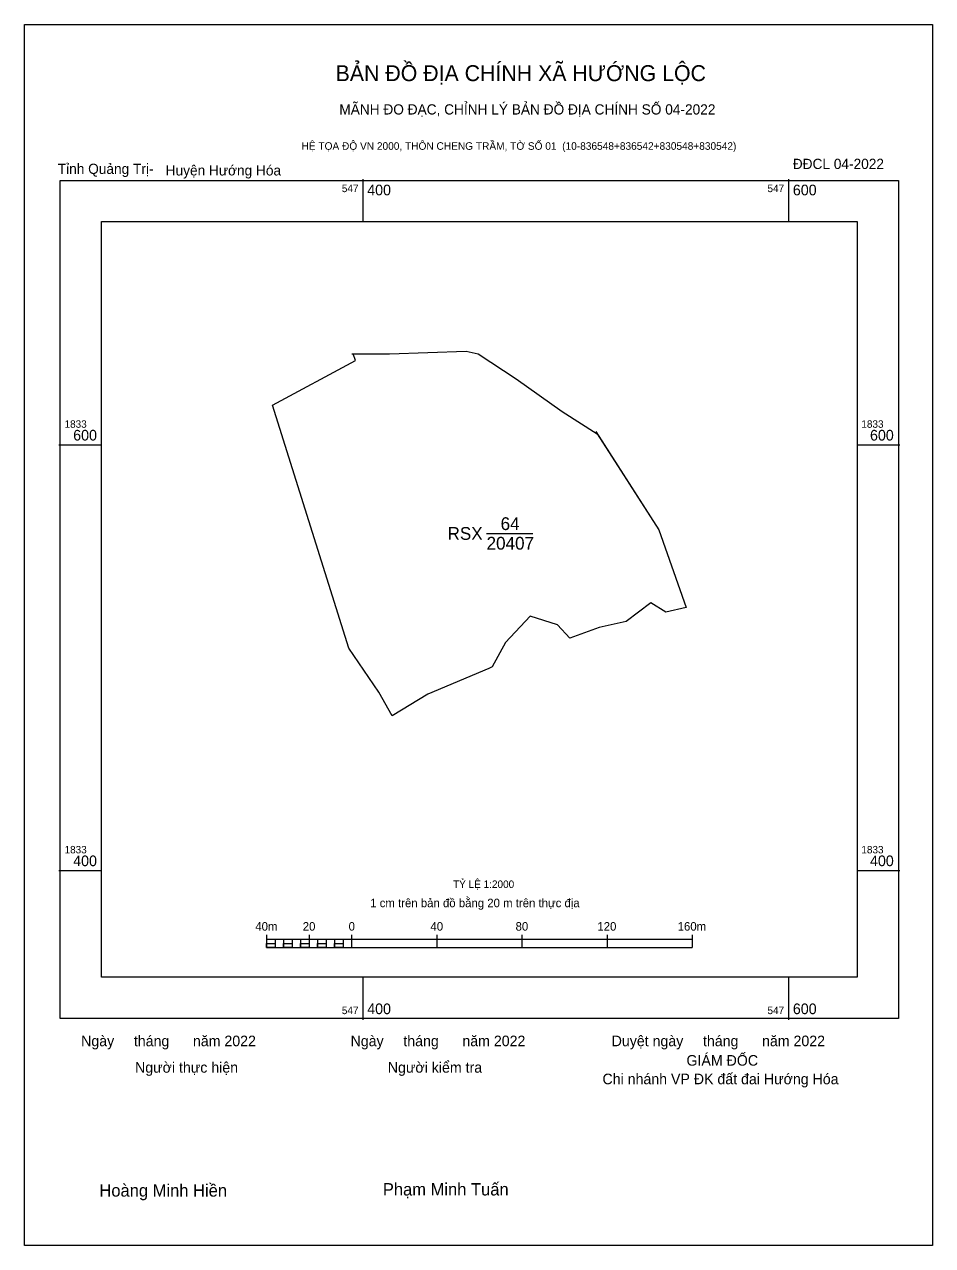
# Model space of a CAD drawing. Extents: x 545595 to 547668, y 1831233 to 1833798.
# Drawn here: x 547241 to 547668, y 1833224 to 1833798 of the extents above; entities that cross this region are included whole.
import ezdxf

# ---------------------------------------------------------------- set-up
doc = ezdxf.new("R2010")
doc.units = 0
for name, color, linetype in [('Level 10', 7, 'Continuous'), ('Level 12', 7, 'Continuous'), ('Level 13', 7, 'Continuous'), ('Level 15', 7, 'Continuous'), ('Level 29', 7, 'Continuous'), ('Level 6', 7, 'Continuous'), ('Level 62', 7, 'Continuous'), ('Level 63', 7, 'Continuous'), ('Level 9', 7, 'Continuous')]:
    doc.layers.add(name, color=color, linetype=linetype)

msp = doc.modelspace()

# ---------------------------------------------------------------- linework, layer by layer
at = {"layer": 'Level 10'}
msp.add_lwpolyline([(547454.2, 1833642.8), (547472.01, 1833630.99), (547493.65, 1833615.69), (547510.07, 1833605.17), (547539.03, 1833560.1), (547551.79, 1833523.5), (547542.27, 1833521.31), (547535.18, 1833525.8), (547523.64, 1833517.03), (547511.04, 1833514.14), (547497.17, 1833509.11), (547491.46, 1833515.39), (547478.51, 1833519.44), (547466.89, 1833507.16), (547460.68, 1833495.61), (547459.06, 1833494.93), (547430.46, 1833482.82), (547413.76, 1833472.61), (547407.47, 1833483.82), (547393.39, 1833504.5), (547357.55, 1833618.62), (547396.56, 1833639.57), (547395.33, 1833642.73), (547412.49, 1833642.73), (547448.45, 1833644.06)], close=True, dxfattribs=at)
at = {"layer": 'Level 12'}
msp.add_lwpolyline([(547394.77, 1833642.73), (547395.33, 1833642.73)], dxfattribs=at)
at = {"layer": 'Level 13'}
msp.add_line((547458.06, 1833558.34), (547479.84, 1833558.34), dxfattribs=at)
at = {"layer": 'Level 15'}
msp.add_lwpolyline([(547240.92, 1833797.54), (547667.64, 1833797.54), (547667.64, 1833223.7), (547240.92, 1833223.7)], close=True, dxfattribs=at)
at = {"layer": 'Level 29'}
msp.add_lwpolyline([(547509.4, 1833606.22), (547539.03, 1833560.1), (547551.79, 1833523.5)], dxfattribs=at)
at = {"layer": 'Level 62'}
msp.add_lwpolyline([(547277.16, 1833704.85), (547632.18, 1833704.85), (547632.18, 1833349.83), (547277.16, 1833349.83)], close=True, dxfattribs=at)
at = {"layer": 'Level 63'}
for p, q in [((547400, 1833724.85), (547400, 1833704.85)), ((547600, 1833724.85), (547600, 1833704.85)), ((547257.16, 1833600), (547277.16, 1833600)), ((547632.18, 1833600), (547652.18, 1833600)), ((547257.16, 1833400), (547277.16, 1833400)), ((547632.18, 1833400), (547652.18, 1833400)), ((547354.67, 1833369.7), (547354.67, 1833363.7)), ((547374.67, 1833369.7), (547374.67, 1833363.7)), ((547394.67, 1833369.7), (547394.67, 1833363.7)), ((547434.67, 1833369.7), (547434.67, 1833363.7)), ((547474.67, 1833369.7), (547474.67, 1833363.7)), ((547514.67, 1833369.7), (547514.67, 1833363.7)), ((547554.67, 1833369.7), (547554.67, 1833363.7)), ((547354.67, 1833367.7), (547554.67, 1833367.7)), ((547354.67, 1833363.7), (547554.67, 1833363.7)), ((547358.67, 1833367.7), (547358.67, 1833363.7)), ((547362.67, 1833367.7), (547362.67, 1833363.7)), ((547366.67, 1833367.7), (547366.67, 1833363.7)), ((547370.67, 1833367.7), (547370.67, 1833363.7)), ((547374.67, 1833367.7), (547374.67, 1833363.7)), ((547378.67, 1833367.7), (547378.67, 1833363.7)), ((547382.67, 1833367.7), (547382.67, 1833363.7)), ((547386.67, 1833367.7), (547386.67, 1833363.7)), ((547390.67, 1833367.7), (547390.67, 1833363.7)), ((547394.67, 1833367.7), (547394.67, 1833363.7)), ((547400, 1833349.83), (547400, 1833329.83)), ((547600, 1833349.83), (547600, 1833329.83))]:
    msp.add_line(p, q, dxfattribs=at)
for points in [[(547257.78, 1833724.23), (547651.56, 1833724.23), (547651.56, 1833330.46), (547257.78, 1833330.46)], [(547354.67, 1833365.7), (547358.67, 1833365.7), (547358.67, 1833363.7), (547354.67, 1833363.7)], [(547354.67, 1833365.7), (547358.67, 1833365.7), (547358.67, 1833363.7), (547354.67, 1833363.7)], [(547362.67, 1833365.7), (547366.67, 1833365.7), (547366.67, 1833363.7), (547362.67, 1833363.7)], [(547370.67, 1833365.7), (547374.67, 1833365.7), (547374.67, 1833363.7), (547370.67, 1833363.7)], [(547378.67, 1833365.7), (547382.67, 1833365.7), (547382.67, 1833363.7), (547378.67, 1833363.7)], [(547386.67, 1833365.7), (547390.67, 1833365.7), (547390.67, 1833363.7), (547386.67, 1833363.7)]]:
    msp.add_lwpolyline(points, close=True, dxfattribs=at)

# ---------------------------------------------------------------- texts
at = {"layer": 'Level 13'}
for s, p in [('64', (547464.67, 1833559.94)), ('RSX', (547439.73, 1833555.34)), ('20407', (547458.07, 1833550.74))]:
    msp.add_text(s, height=6, dxfattribs=at).set_placement(p)
at = {"layer": 'Level 6'}
msp.add_text('TỶ LỆ 1:2000', height=3.5158, dxfattribs=at).set_placement((547442.3, 1833391.76))
at = {"layer": 'Level 63'}
for s, height, p in [('BẢN ĐỒ ĐỊA CHÍNH XÃ HƯỚNG LỘC', 7.4873, (547387.14, 1833770.89)), ('MÃNH ĐO ĐẠC, CHỈNH LÝ BẢN ĐỒ ĐỊA CHÍNH SỐ 04-2022', 4.8044, (547388.89, 1833755.2)), ('HỆ TỌA ĐỘ VN 2000, THÔN CHENG TRẦM, TỜ SỐ 01  (10-836548+836542+830548+830542)', 3.5565, (547371.13, 1833738.62)), ('547', 3.5, (547390.07, 1833718.73)), ('400', 5, (547402, 1833717.23)), ('547', 3.5, (547590.07, 1833718.73)), ('600', 5, (547602, 1833717.23)), ('1833', 3.5, (547259.78, 1833608)), ('1833', 3.5, (547634.18, 1833608)), ('600', 5, (547263.84, 1833602)), ('600', 5, (547638.24, 1833602)), ('1833', 3.5, (547259.78, 1833408)), ('1833', 3.5, (547634.18, 1833408)), ('400', 5, (547263.84, 1833402)), ('400', 5, (547638.24, 1833402)), ('1 cm trên bản đồ bằng 20 m trên thực địa', 4, (547403.39, 1833382.7)), ('40m', 4, (547349.41, 1833371.7)), ('20', 4, (547371.7, 1833371.7)), ('0', 4, (547393.25, 1833371.7)), ('40', 4, (547431.7, 1833371.7)), ('80', 4, (547471.7, 1833371.7)), ('120', 4, (547510.14, 1833371.7)), ('160m', 4, (547547.86, 1833371.7)), ('547', 3.5, (547390.07, 1833332.46)), ('400', 5, (547402, 1833332.46)), ('547', 3.5, (547590.07, 1833332.46)), ('600', 5, (547602, 1833332.46)), ('Ngày     tháng      năm 2022', 4.9766, (547267.57, 1833317.38)), ('Ngày     tháng      năm 2022', 4.9766, (547394.18, 1833317.38)), ('Duyệt ngày     tháng      năm 2022', 4.9766, (547516.85, 1833317.38)), ('GIÁM ĐỐC', 4.977, (547552, 1833308.24)), ('Người thực hiện', 4.9766, (547292.89, 1833304.94)), ('Người kiểm tra', 4.9766, (547411.67, 1833304.94)), ('Chi nhánh VP ĐK đất đai Hướng Hóa', 4.9766, (547512.54, 1833299.51)), ('Hoàng Minh Hiền', 5.8048, (547276.15, 1833246.72)), ('Phạm Minh Tuấn', 5.8048, (547409.34, 1833247.24))]:
    msp.add_text(s, height=height, dxfattribs=at).set_placement(p)
at = {"layer": 'Level 9'}
for s, p in [('Tỉnh Quảng Trị-', (547256.59, 1833727.28)), ('Huyện Hướng Hóa', (547307.29, 1833726.56)), ('ĐĐCL 04-2022', (547601.95, 1833729.6))]:
    msp.add_text(s, height=4.8044, dxfattribs=at).set_placement(p)

doc.saveas('drawing.dxf')
